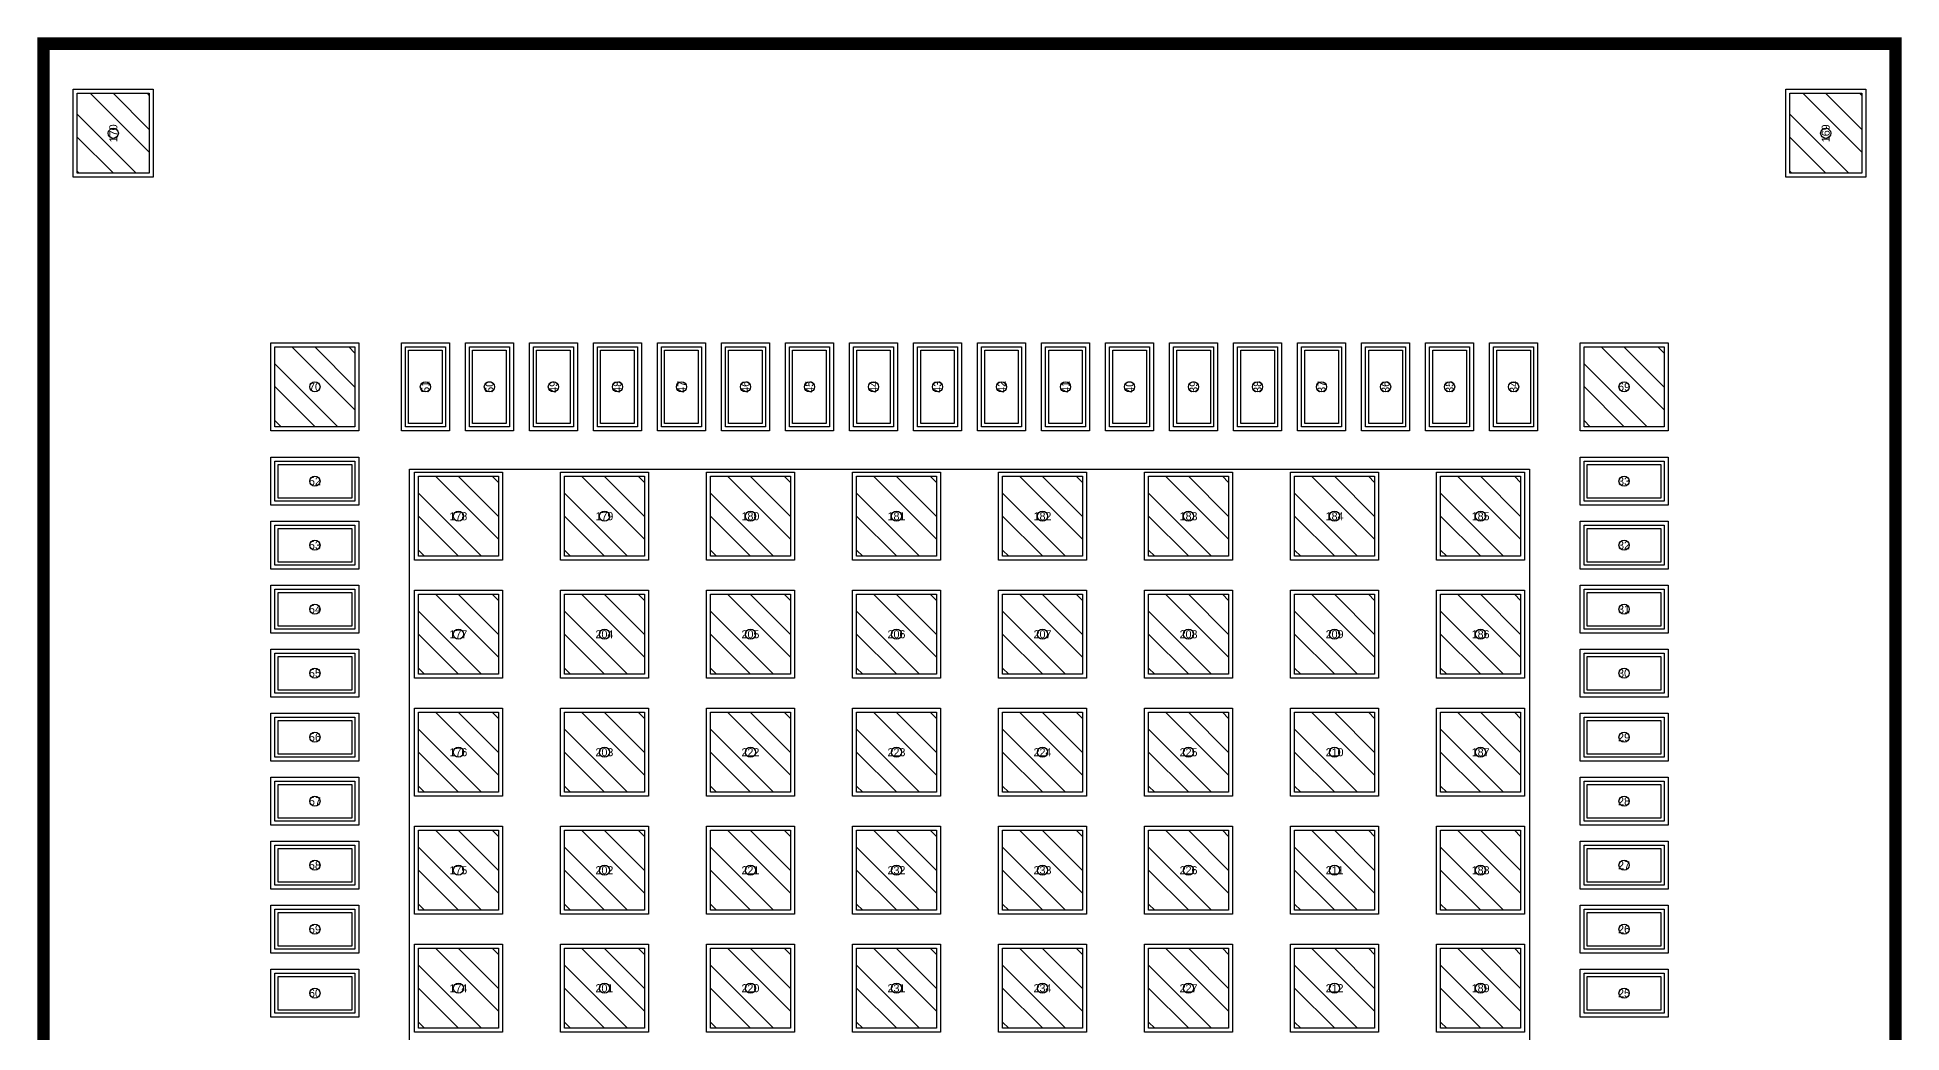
# Model space of a CAD drawing. Header units: metres. Extents: x -11.6 to 11.6, y -12.4 to 11.1.
# Drawn here: x -11.65 to 11.65, y -1.29 to 11.15 of the extents above; entities that cross this region are included whole.
import ezdxf
from ezdxf.enums import TextEntityAlignment as Align

# ---------------------------------------------------------------- set-up
doc = ezdxf.new("R2010")
doc.units = ezdxf.units.M

msp = doc.modelspace()

# ---------------------------------------------------------------- linework, layer by layer
at = {"layer": 'DRAWING'}
msp.add_lwpolyline([(-11.5, 11), (11.5, 11), (11.5, -11), (-11.5, -11), (-11.5, 11)], dxfattribs=at)
at = {"layer": 'PAD'}
for points in [[(-10.25, 10.45), (-10.25, 9.45), (-11.15, 9.45), (-11.15, 10.45), (-10.25, 10.45)], [(11.15, 10.45), (11.15, 9.45), (10.25, 9.45), (10.25, 10.45), (11.15, 10.45)], [(-7.68, 7.28), (-7.68, 6.28), (-8.68, 6.28), (-8.68, 7.28), (-7.68, 7.28)], [(-6.55, 7.28), (-6.55, 6.28), (-7.05, 6.28), (-7.05, 7.28), (-6.55, 7.28)], [(-5.75, 7.28), (-5.75, 6.28), (-6.25, 6.28), (-6.25, 7.28), (-5.75, 7.28)], [(-4.95, 7.28), (-4.95, 6.28), (-5.45, 6.28), (-5.45, 7.28), (-4.95, 7.28)], [(-4.15, 7.28), (-4.15, 6.28), (-4.65, 6.28), (-4.65, 7.28), (-4.15, 7.28)], [(-3.35, 7.28), (-3.35, 6.28), (-3.85, 6.28), (-3.85, 7.28), (-3.35, 7.28)], [(-2.55, 7.28), (-2.55, 6.28), (-3.05, 6.28), (-3.05, 7.28), (-2.55, 7.28)], [(-1.75, 7.28), (-1.75, 6.28), (-2.25, 6.28), (-2.25, 7.28), (-1.75, 7.28)], [(-0.95, 7.28), (-0.95, 6.28), (-1.45, 6.28), (-1.45, 7.28), (-0.95, 7.28)], [(-0.15, 7.28), (-0.15, 6.28), (-0.65, 6.28), (-0.65, 7.28), (-0.15, 7.28)], [(0.65, 7.28), (0.65, 6.28), (0.15, 6.28), (0.15, 7.28), (0.65, 7.28)], [(1.45, 7.28), (1.45, 6.28), (0.95, 6.28), (0.95, 7.28), (1.45, 7.28)], [(2.25, 7.28), (2.25, 6.28), (1.75, 6.28), (1.75, 7.28), (2.25, 7.28)], [(3.05, 7.28), (3.05, 6.28), (2.55, 6.28), (2.55, 7.28), (3.05, 7.28)], [(3.85, 7.28), (3.85, 6.28), (3.35, 6.28), (3.35, 7.28), (3.85, 7.28)], [(4.65, 7.28), (4.65, 6.28), (4.15, 6.28), (4.15, 7.28), (4.65, 7.28)], [(5.45, 7.28), (5.45, 6.28), (4.95, 6.28), (4.95, 7.28), (5.45, 7.28)], [(6.25, 7.28), (6.25, 6.28), (5.75, 6.28), (5.75, 7.28), (6.25, 7.28)], [(7.05, 7.28), (7.05, 6.28), (6.55, 6.28), (6.55, 7.28), (7.05, 7.28)], [(8.68, 7.28), (8.68, 6.28), (7.68, 6.28), (7.68, 7.28), (8.68, 7.28)], [(-8.68, 5.85), (-7.68, 5.85), (-7.68, 5.35), (-8.68, 5.35), (-8.68, 5.85)], [(7.68, 5.85), (8.68, 5.85), (8.68, 5.35), (7.68, 5.35), (7.68, 5.85)], [(-5.8875, 5.6625), (-5.8875, 4.6625), (-6.8875, 4.6625), (-6.8875, 5.6625), (-5.8875, 5.6625)], [(-4.0625, 5.6625), (-4.0625, 4.6625), (-5.0625, 4.6625), (-5.0625, 5.6625), (-4.0625, 5.6625)], [(-2.2375, 5.6625), (-2.2375, 4.6625), (-3.2375, 4.6625), (-3.2375, 5.6625), (-2.2375, 5.6625)], [(-0.4125, 5.6625), (-0.4125, 4.6625), (-1.4125, 4.6625), (-1.4125, 5.6625), (-0.4125, 5.6625)], [(1.4125, 5.6625), (1.4125, 4.6625), (0.4125, 4.6625), (0.4125, 5.6625), (1.4125, 5.6625)], [(3.2375, 5.6625), (3.2375, 4.6625), (2.2375, 4.6625), (2.2375, 5.6625), (3.2375, 5.6625)], [(5.0625, 5.6625), (5.0625, 4.6625), (4.0625, 4.6625), (4.0625, 5.6625), (5.0625, 5.6625)], [(6.8875, 5.6625), (6.8875, 4.6625), (5.8875, 4.6625), (5.8875, 5.6625), (6.8875, 5.6625)], [(-8.68, 5.05), (-7.68, 5.05), (-7.68, 4.55), (-8.68, 4.55), (-8.68, 5.05)], [(7.68, 5.05), (8.68, 5.05), (8.68, 4.55), (7.68, 4.55), (7.68, 5.05)], [(-8.68, 4.25), (-7.68, 4.25), (-7.68, 3.75), (-8.68, 3.75), (-8.68, 4.25)], [(7.68, 4.25), (8.68, 4.25), (8.68, 3.75), (7.68, 3.75), (7.68, 4.25)], [(-5.8875, 4.1875), (-5.8875, 3.1875), (-6.8875, 3.1875), (-6.8875, 4.1875), (-5.8875, 4.1875)], [(-4.0625, 4.1875), (-4.0625, 3.1875), (-5.0625, 3.1875), (-5.0625, 4.1875), (-4.0625, 4.1875)], [(-2.2375, 4.1875), (-2.2375, 3.1875), (-3.2375, 3.1875), (-3.2375, 4.1875), (-2.2375, 4.1875)], [(-0.4125, 4.1875), (-0.4125, 3.1875), (-1.4125, 3.1875), (-1.4125, 4.1875), (-0.4125, 4.1875)], [(1.4125, 4.1875), (1.4125, 3.1875), (0.4125, 3.1875), (0.4125, 4.1875), (1.4125, 4.1875)], [(3.2375, 4.1875), (3.2375, 3.1875), (2.2375, 3.1875), (2.2375, 4.1875), (3.2375, 4.1875)], [(5.0625, 4.1875), (5.0625, 3.1875), (4.0625, 3.1875), (4.0625, 4.1875), (5.0625, 4.1875)], [(6.8875, 4.1875), (6.8875, 3.1875), (5.8875, 3.1875), (5.8875, 4.1875), (6.8875, 4.1875)], [(-8.68, 3.45), (-7.68, 3.45), (-7.68, 2.95), (-8.68, 2.95), (-8.68, 3.45)], [(7.68, 3.45), (8.68, 3.45), (8.68, 2.95), (7.68, 2.95), (7.68, 3.45)], [(-8.68, 2.65), (-7.68, 2.65), (-7.68, 2.15), (-8.68, 2.15), (-8.68, 2.65)], [(-5.8875, 2.7125), (-5.8875, 1.7125), (-6.8875, 1.7125), (-6.8875, 2.7125), (-5.8875, 2.7125)], [(-4.0625, 2.7125), (-4.0625, 1.7125), (-5.0625, 1.7125), (-5.0625, 2.7125), (-4.0625, 2.7125)], [(-2.2375, 2.7125), (-2.2375, 1.7125), (-3.2375, 1.7125), (-3.2375, 2.7125), (-2.2375, 2.7125)], [(-0.4125, 2.7125), (-0.4125, 1.7125), (-1.4125, 1.7125), (-1.4125, 2.7125), (-0.4125, 2.7125)], [(1.4125, 2.7125), (1.4125, 1.7125), (0.4125, 1.7125), (0.4125, 2.7125), (1.4125, 2.7125)], [(3.2375, 2.7125), (3.2375, 1.7125), (2.2375, 1.7125), (2.2375, 2.7125), (3.2375, 2.7125)], [(5.0625, 2.7125), (5.0625, 1.7125), (4.0625, 1.7125), (4.0625, 2.7125), (5.0625, 2.7125)], [(6.8875, 2.7125), (6.8875, 1.7125), (5.8875, 1.7125), (5.8875, 2.7125), (6.8875, 2.7125)], [(7.68, 2.65), (8.68, 2.65), (8.68, 2.15), (7.68, 2.15), (7.68, 2.65)], [(-8.68, 1.85), (-7.68, 1.85), (-7.68, 1.35), (-8.68, 1.35), (-8.68, 1.85)], [(7.68, 1.85), (8.68, 1.85), (8.68, 1.35), (7.68, 1.35), (7.68, 1.85)], [(-5.8875, 1.2375), (-5.8875, 0.2375), (-6.8875, 0.2375), (-6.8875, 1.2375), (-5.8875, 1.2375)], [(-4.0625, 1.2375), (-4.0625, 0.2375), (-5.0625, 0.2375), (-5.0625, 1.2375), (-4.0625, 1.2375)], [(-2.2375, 1.2375), (-2.2375, 0.2375), (-3.2375, 0.2375), (-3.2375, 1.2375), (-2.2375, 1.2375)], [(-0.4125, 1.2375), (-0.4125, 0.2375), (-1.4125, 0.2375), (-1.4125, 1.2375), (-0.4125, 1.2375)], [(1.4125, 1.2375), (1.4125, 0.2375), (0.4125, 0.2375), (0.4125, 1.2375), (1.4125, 1.2375)], [(3.2375, 1.2375), (3.2375, 0.2375), (2.2375, 0.2375), (2.2375, 1.2375), (3.2375, 1.2375)], [(5.0625, 1.2375), (5.0625, 0.2375), (4.0625, 0.2375), (4.0625, 1.2375), (5.0625, 1.2375)], [(6.8875, 1.2375), (6.8875, 0.2375), (5.8875, 0.2375), (5.8875, 1.2375), (6.8875, 1.2375)], [(-8.68, 1.05), (-7.68, 1.05), (-7.68, 0.55), (-8.68, 0.55), (-8.68, 1.05)], [(7.68, 1.05), (8.68, 1.05), (8.68, 0.55), (7.68, 0.55), (7.68, 1.05)], [(-8.68, 0.25), (-7.68, 0.25), (-7.68, -0.25), (-8.68, -0.25), (-8.68, 0.25)], [(7.68, 0.25), (8.68, 0.25), (8.68, -0.25), (7.68, -0.25), (7.68, 0.25)], [(-5.8875, -0.2375), (-5.8875, -1.2375), (-6.8875, -1.2375), (-6.8875, -0.2375), (-5.8875, -0.2375)], [(-4.0625, -0.2375), (-4.0625, -1.2375), (-5.0625, -1.2375), (-5.0625, -0.2375), (-4.0625, -0.2375)], [(-2.2375, -0.2375), (-2.2375, -1.2375), (-3.2375, -1.2375), (-3.2375, -0.2375), (-2.2375, -0.2375)], [(-0.4125, -0.2375), (-0.4125, -1.2375), (-1.4125, -1.2375), (-1.4125, -0.2375), (-0.4125, -0.2375)], [(1.4125, -0.2375), (1.4125, -1.2375), (0.4125, -1.2375), (0.4125, -0.2375), (1.4125, -0.2375)], [(3.2375, -0.2375), (3.2375, -1.2375), (2.2375, -1.2375), (2.2375, -0.2375), (3.2375, -0.2375)], [(5.0625, -0.2375), (5.0625, -1.2375), (4.0625, -1.2375), (4.0625, -0.2375), (5.0625, -0.2375)], [(6.8875, -0.2375), (6.8875, -1.2375), (5.8875, -1.2375), (5.8875, -0.2375), (6.8875, -0.2375)], [(-8.68, -0.55), (-7.68, -0.55), (-7.68, -1.05), (-8.68, -1.05), (-8.68, -0.55)], [(7.68, -0.55), (8.68, -0.55), (8.68, -1.05), (7.68, -1.05), (7.68, -0.55)]]:
    msp.add_lwpolyline(points, dxfattribs=at)
at = {"layer": 'PASTE_MASK'}
for points in [[(-10.9875, 10.45), (-10.25, 9.7125), (-10.25, 9.45), (-10.4125, 9.45), (-11.15, 10.1875), (-11.15, 10.45), (-10.9875, 10.45)], [(-10.25, 9.9975), (-10.7025, 10.45), (-10.2775, 10.45), (-10.25, 10.4225), (-10.25, 9.9975)], [(10.4125, 10.45), (11.15, 9.7125), (11.15, 9.45), (10.9875, 9.45), (10.25, 10.1875), (10.25, 10.45), (10.4125, 10.45)], [(11.15, 9.9975), (10.6975, 10.45), (11.1225, 10.45), (11.15, 10.4225), (11.15, 9.9975)], [(-11.15, 9.9025), (-10.6975, 9.45), (-11.125, 9.45), (-11.15, 9.475), (-11.15, 9.9025)], [(10.25, 9.9025), (10.7025, 9.45), (10.275, 9.45), (10.25, 9.475), (10.25, 9.9025)], [(-8.4675, 7.28), (-7.68, 6.4925), (-7.68, 6.28), (-7.8925, 6.28), (-8.68, 7.0675), (-8.68, 7.28), (-8.4675, 7.28)], [(-7.68, 6.7775), (-8.1825, 7.28), (-7.7575, 7.28), (-7.68, 7.2025), (-7.68, 6.7775)], [(-6.59, 7.24), (-6.59, 6.32), (-7.01, 6.32), (-7.01, 7.24), (-6.59, 7.24)], [(-5.79, 7.24), (-5.79, 6.32), (-6.21, 6.32), (-6.21, 7.24), (-5.79, 7.24)], [(-4.99, 7.24), (-4.99, 6.32), (-5.41, 6.32), (-5.41, 7.24), (-4.99, 7.24)], [(-4.19, 7.24), (-4.19, 6.32), (-4.61, 6.32), (-4.61, 7.24), (-4.19, 7.24)], [(-3.39, 7.24), (-3.39, 6.32), (-3.81, 6.32), (-3.81, 7.24), (-3.39, 7.24)], [(-2.59, 7.24), (-2.59, 6.32), (-3.01, 6.32), (-3.01, 7.24), (-2.59, 7.24)], [(-1.79, 7.24), (-1.79, 6.32), (-2.21, 6.32), (-2.21, 7.24), (-1.79, 7.24)], [(-0.99, 7.24), (-0.99, 6.32), (-1.41, 6.32), (-1.41, 7.24), (-0.99, 7.24)], [(-0.19, 7.24), (-0.19, 6.32), (-0.61, 6.32), (-0.61, 7.24), (-0.19, 7.24)], [(0.61, 7.24), (0.61, 6.32), (0.19, 6.32), (0.19, 7.24), (0.61, 7.24)], [(1.41, 7.24), (1.41, 6.32), (0.99, 6.32), (0.99, 7.24), (1.41, 7.24)], [(2.21, 7.24), (2.21, 6.32), (1.79, 6.32), (1.79, 7.24), (2.21, 7.24)], [(3.01, 7.24), (3.01, 6.32), (2.59, 6.32), (2.59, 7.24), (3.01, 7.24)], [(3.81, 7.24), (3.81, 6.32), (3.39, 6.32), (3.39, 7.24), (3.81, 7.24)], [(4.61, 7.24), (4.61, 6.32), (4.19, 6.32), (4.19, 7.24), (4.61, 7.24)], [(5.41, 7.24), (5.41, 6.32), (4.99, 6.32), (4.99, 7.24), (5.41, 7.24)], [(6.21, 7.24), (6.21, 6.32), (5.79, 6.32), (5.79, 7.24), (6.21, 7.24)], [(7.01, 7.24), (7.01, 6.32), (6.59, 6.32), (6.59, 7.24), (7.01, 7.24)], [(7.8925, 7.28), (8.68, 6.4925), (8.68, 6.28), (8.4675, 6.28), (7.68, 7.0675), (7.68, 7.28), (7.8925, 7.28)], [(8.68, 6.7775), (8.1775, 7.28), (8.6025, 7.28), (8.68, 7.2025), (8.68, 6.7775)], [(-8.68, 6.7825), (-8.1775, 6.28), (-8.6025, 6.28), (-8.68, 6.3575), (-8.68, 6.7825)], [(7.68, 6.7825), (8.1825, 6.28), (7.7575, 6.28), (7.68, 6.3575), (7.68, 6.7825)], [(-8.64, 5.81), (-7.72, 5.81), (-7.72, 5.39), (-8.64, 5.39), (-8.64, 5.81)], [(-6.675, 5.6625), (-5.8875, 4.875), (-5.8875, 4.6625), (-6.1, 4.6625), (-6.8875, 5.45), (-6.8875, 5.6625), (-6.675, 5.6625)], [(-5.8875, 5.16), (-6.39, 5.6625), (-5.965, 5.6625), (-5.8875, 5.585), (-5.8875, 5.16)], [(-4.85, 5.6625), (-4.0625, 4.875), (-4.0625, 4.6625), (-4.275, 4.6625), (-5.0625, 5.45), (-5.0625, 5.6625), (-4.85, 5.6625)], [(-4.0625, 5.16), (-4.565, 5.6625), (-4.14, 5.6625), (-4.0625, 5.585), (-4.0625, 5.16)], [(-3.025, 5.6625), (-2.2375, 4.875), (-2.2375, 4.6625), (-2.45, 4.6625), (-3.2375, 5.45), (-3.2375, 5.6625), (-3.025, 5.6625)], [(-2.2375, 5.16), (-2.74, 5.6625), (-2.315, 5.6625), (-2.2375, 5.585), (-2.2375, 5.16)], [(-1.2, 5.6625), (-0.4125, 4.875), (-0.4125, 4.6625), (-0.625, 4.6625), (-1.4125, 5.45), (-1.4125, 5.6625), (-1.2, 5.6625)], [(-0.4125, 5.16), (-0.915, 5.6625), (-0.49, 5.6625), (-0.4125, 5.585), (-0.4125, 5.16)], [(0.625, 5.6625), (1.4125, 4.875), (1.4125, 4.6625), (1.2, 4.6625), (0.4125, 5.45), (0.4125, 5.6625), (0.625, 5.6625)], [(1.4125, 5.16), (0.91, 5.6625), (1.335, 5.6625), (1.4125, 5.585), (1.4125, 5.16)], [(2.45, 5.6625), (3.2375, 4.875), (3.2375, 4.6625), (3.025, 4.6625), (2.2375, 5.45), (2.2375, 5.6625), (2.45, 5.6625)], [(3.2375, 5.16), (2.735, 5.6625), (3.16, 5.6625), (3.2375, 5.585), (3.2375, 5.16)], [(4.275, 5.6625), (5.0625, 4.875), (5.0625, 4.6625), (4.85, 4.6625), (4.0625, 5.45), (4.0625, 5.6625), (4.275, 5.6625)], [(5.0625, 5.16), (4.56, 5.6625), (4.985, 5.6625), (5.0625, 5.585), (5.0625, 5.16)], [(6.1, 5.6625), (6.8875, 4.875), (6.8875, 4.6625), (6.675, 4.6625), (5.8875, 5.45), (5.8875, 5.6625), (6.1, 5.6625)], [(6.8875, 5.16), (6.385, 5.6625), (6.81, 5.6625), (6.8875, 5.585), (6.8875, 5.16)], [(7.72, 5.81), (8.64, 5.81), (8.64, 5.39), (7.72, 5.39), (7.72, 5.81)], [(-6.8875, 5.165), (-6.385, 4.6625), (-6.81, 4.6625), (-6.8875, 4.74), (-6.8875, 5.165)], [(-5.0625, 5.165), (-4.56, 4.6625), (-4.985, 4.6625), (-5.0625, 4.74), (-5.0625, 5.165)], [(-3.2375, 5.165), (-2.735, 4.6625), (-3.16, 4.6625), (-3.2375, 4.74), (-3.2375, 5.165)], [(-1.4125, 5.165), (-0.91, 4.6625), (-1.335, 4.6625), (-1.4125, 4.74), (-1.4125, 5.165)], [(0.4125, 5.165), (0.915, 4.6625), (0.49, 4.6625), (0.4125, 4.74), (0.4125, 5.165)], [(2.2375, 5.165), (2.74, 4.6625), (2.315, 4.6625), (2.2375, 4.74), (2.2375, 5.165)], [(4.0625, 5.165), (4.565, 4.6625), (4.14, 4.6625), (4.0625, 4.74), (4.0625, 5.165)], [(5.8875, 5.165), (6.39, 4.6625), (5.965, 4.6625), (5.8875, 4.74), (5.8875, 5.165)], [(-8.64, 5.01), (-7.72, 5.01), (-7.72, 4.59), (-8.64, 4.59), (-8.64, 5.01)], [(7.72, 5.01), (8.64, 5.01), (8.64, 4.59), (7.72, 4.59), (7.72, 5.01)], [(-8.64, 4.21), (-7.72, 4.21), (-7.72, 3.79), (-8.64, 3.79), (-8.64, 4.21)], [(7.72, 4.21), (8.64, 4.21), (8.64, 3.79), (7.72, 3.79), (7.72, 4.21)], [(-6.675, 4.1875), (-5.8875, 3.4), (-5.8875, 3.1875), (-6.1, 3.1875), (-6.8875, 3.975), (-6.8875, 4.1875), (-6.675, 4.1875)], [(-5.8875, 3.685), (-6.39, 4.1875), (-5.965, 4.1875), (-5.8875, 4.11), (-5.8875, 3.685)], [(-4.85, 4.1875), (-4.0625, 3.4), (-4.0625, 3.1875), (-4.275, 3.1875), (-5.0625, 3.975), (-5.0625, 4.1875), (-4.85, 4.1875)], [(-4.0625, 3.685), (-4.565, 4.1875), (-4.14, 4.1875), (-4.0625, 4.11), (-4.0625, 3.685)], [(-3.025, 4.1875), (-2.2375, 3.4), (-2.2375, 3.1875), (-2.45, 3.1875), (-3.2375, 3.975), (-3.2375, 4.1875), (-3.025, 4.1875)], [(-2.2375, 3.685), (-2.74, 4.1875), (-2.315, 4.1875), (-2.2375, 4.11), (-2.2375, 3.685)], [(-1.2, 4.1875), (-0.4125, 3.4), (-0.4125, 3.1875), (-0.625, 3.1875), (-1.4125, 3.975), (-1.4125, 4.1875), (-1.2, 4.1875)], [(-0.4125, 3.685), (-0.915, 4.1875), (-0.49, 4.1875), (-0.4125, 4.11), (-0.4125, 3.685)], [(0.625, 4.1875), (1.4125, 3.4), (1.4125, 3.1875), (1.2, 3.1875), (0.4125, 3.975), (0.4125, 4.1875), (0.625, 4.1875)], [(1.4125, 3.685), (0.91, 4.1875), (1.335, 4.1875), (1.4125, 4.11), (1.4125, 3.685)], [(2.45, 4.1875), (3.2375, 3.4), (3.2375, 3.1875), (3.025, 3.1875), (2.2375, 3.975), (2.2375, 4.1875), (2.45, 4.1875)], [(3.2375, 3.685), (2.735, 4.1875), (3.16, 4.1875), (3.2375, 4.11), (3.2375, 3.685)], [(4.275, 4.1875), (5.0625, 3.4), (5.0625, 3.1875), (4.85, 3.1875), (4.0625, 3.975), (4.0625, 4.1875), (4.275, 4.1875)], [(5.0625, 3.685), (4.56, 4.1875), (4.985, 4.1875), (5.0625, 4.11), (5.0625, 3.685)], [(6.1, 4.1875), (6.8875, 3.4), (6.8875, 3.1875), (6.675, 3.1875), (5.8875, 3.975), (5.8875, 4.1875), (6.1, 4.1875)], [(6.8875, 3.685), (6.385, 4.1875), (6.81, 4.1875), (6.8875, 4.11), (6.8875, 3.685)], [(-6.8875, 3.69), (-6.385, 3.1875), (-6.81, 3.1875), (-6.8875, 3.265), (-6.8875, 3.69)], [(-5.0625, 3.69), (-4.56, 3.1875), (-4.985, 3.1875), (-5.0625, 3.265), (-5.0625, 3.69)], [(-3.2375, 3.69), (-2.735, 3.1875), (-3.16, 3.1875), (-3.2375, 3.265), (-3.2375, 3.69)], [(-1.4125, 3.69), (-0.91, 3.1875), (-1.335, 3.1875), (-1.4125, 3.265), (-1.4125, 3.69)], [(0.4125, 3.69), (0.915, 3.1875), (0.49, 3.1875), (0.4125, 3.265), (0.4125, 3.69)], [(2.2375, 3.69), (2.74, 3.1875), (2.315, 3.1875), (2.2375, 3.265), (2.2375, 3.69)], [(4.0625, 3.69), (4.565, 3.1875), (4.14, 3.1875), (4.0625, 3.265), (4.0625, 3.69)], [(5.8875, 3.69), (6.39, 3.1875), (5.965, 3.1875), (5.8875, 3.265), (5.8875, 3.69)], [(-8.64, 3.41), (-7.72, 3.41), (-7.72, 2.99), (-8.64, 2.99), (-8.64, 3.41)], [(7.72, 3.41), (8.64, 3.41), (8.64, 2.99), (7.72, 2.99), (7.72, 3.41)], [(-8.64, 2.61), (-7.72, 2.61), (-7.72, 2.19), (-8.64, 2.19), (-8.64, 2.61)], [(-6.675, 2.7125), (-5.8875, 1.925), (-5.8875, 1.7125), (-6.1, 1.7125), (-6.8875, 2.5), (-6.8875, 2.7125), (-6.675, 2.7125)], [(-5.8875, 2.21), (-6.39, 2.7125), (-5.965, 2.7125), (-5.8875, 2.635), (-5.8875, 2.21)], [(-4.85, 2.7125), (-4.0625, 1.925), (-4.0625, 1.7125), (-4.275, 1.7125), (-5.0625, 2.5), (-5.0625, 2.7125), (-4.85, 2.7125)], [(-4.0625, 2.21), (-4.565, 2.7125), (-4.14, 2.7125), (-4.0625, 2.635), (-4.0625, 2.21)], [(-3.025, 2.7125), (-2.2375, 1.925), (-2.2375, 1.7125), (-2.45, 1.7125), (-3.2375, 2.5), (-3.2375, 2.7125), (-3.025, 2.7125)], [(-2.2375, 2.21), (-2.74, 2.7125), (-2.315, 2.7125), (-2.2375, 2.635), (-2.2375, 2.21)], [(-1.2, 2.7125), (-0.4125, 1.925), (-0.4125, 1.7125), (-0.625, 1.7125), (-1.4125, 2.5), (-1.4125, 2.7125), (-1.2, 2.7125)], [(-0.4125, 2.21), (-0.915, 2.7125), (-0.49, 2.7125), (-0.4125, 2.635), (-0.4125, 2.21)], [(0.625, 2.7125), (1.4125, 1.925), (1.4125, 1.7125), (1.2, 1.7125), (0.4125, 2.5), (0.4125, 2.7125), (0.625, 2.7125)], [(1.4125, 2.21), (0.91, 2.7125), (1.335, 2.7125), (1.4125, 2.635), (1.4125, 2.21)], [(2.45, 2.7125), (3.2375, 1.925), (3.2375, 1.7125), (3.025, 1.7125), (2.2375, 2.5), (2.2375, 2.7125), (2.45, 2.7125)], [(3.2375, 2.21), (2.735, 2.7125), (3.16, 2.7125), (3.2375, 2.635), (3.2375, 2.21)], [(4.275, 2.7125), (5.0625, 1.925), (5.0625, 1.7125), (4.85, 1.7125), (4.0625, 2.5), (4.0625, 2.7125), (4.275, 2.7125)], [(5.0625, 2.21), (4.56, 2.7125), (4.985, 2.7125), (5.0625, 2.635), (5.0625, 2.21)], [(6.1, 2.7125), (6.8875, 1.925), (6.8875, 1.7125), (6.675, 1.7125), (5.8875, 2.5), (5.8875, 2.7125), (6.1, 2.7125)], [(6.8875, 2.21), (6.385, 2.7125), (6.81, 2.7125), (6.8875, 2.635), (6.8875, 2.21)], [(7.72, 2.61), (8.64, 2.61), (8.64, 2.19), (7.72, 2.19), (7.72, 2.61)], [(-6.8875, 2.215), (-6.385, 1.7125), (-6.81, 1.7125), (-6.8875, 1.79), (-6.8875, 2.215)], [(-5.0625, 2.215), (-4.56, 1.7125), (-4.985, 1.7125), (-5.0625, 1.79), (-5.0625, 2.215)], [(-3.2375, 2.215), (-2.735, 1.7125), (-3.16, 1.7125), (-3.2375, 1.79), (-3.2375, 2.215)], [(-1.4125, 2.215), (-0.91, 1.7125), (-1.335, 1.7125), (-1.4125, 1.79), (-1.4125, 2.215)], [(0.4125, 2.215), (0.915, 1.7125), (0.49, 1.7125), (0.4125, 1.79), (0.4125, 2.215)], [(2.2375, 2.215), (2.74, 1.7125), (2.315, 1.7125), (2.2375, 1.79), (2.2375, 2.215)], [(4.0625, 2.215), (4.565, 1.7125), (4.14, 1.7125), (4.0625, 1.79), (4.0625, 2.215)], [(5.8875, 2.215), (6.39, 1.7125), (5.965, 1.7125), (5.8875, 1.79), (5.8875, 2.215)], [(-8.64, 1.81), (-7.72, 1.81), (-7.72, 1.39), (-8.64, 1.39), (-8.64, 1.81)], [(7.72, 1.81), (8.64, 1.81), (8.64, 1.39), (7.72, 1.39), (7.72, 1.81)], [(-6.675, 1.2375), (-5.8875, 0.45), (-5.8875, 0.2375), (-6.1, 0.2375), (-6.8875, 1.025), (-6.8875, 1.2375), (-6.675, 1.2375)], [(-5.8875, 0.735), (-6.39, 1.2375), (-5.965, 1.2375), (-5.8875, 1.16), (-5.8875, 0.735)], [(-4.85, 1.2375), (-4.0625, 0.45), (-4.0625, 0.2375), (-4.275, 0.2375), (-5.0625, 1.025), (-5.0625, 1.2375), (-4.85, 1.2375)], [(-4.0625, 0.735), (-4.565, 1.2375), (-4.14, 1.2375), (-4.0625, 1.16), (-4.0625, 0.735)], [(-3.025, 1.2375), (-2.2375, 0.45), (-2.2375, 0.2375), (-2.45, 0.2375), (-3.2375, 1.025), (-3.2375, 1.2375), (-3.025, 1.2375)], [(-2.2375, 0.735), (-2.74, 1.2375), (-2.315, 1.2375), (-2.2375, 1.16), (-2.2375, 0.735)], [(-1.2, 1.2375), (-0.4125, 0.45), (-0.4125, 0.2375), (-0.625, 0.2375), (-1.4125, 1.025), (-1.4125, 1.2375), (-1.2, 1.2375)], [(-0.4125, 0.735), (-0.915, 1.2375), (-0.49, 1.2375), (-0.4125, 1.16), (-0.4125, 0.735)], [(0.625, 1.2375), (1.4125, 0.45), (1.4125, 0.2375), (1.2, 0.2375), (0.4125, 1.025), (0.4125, 1.2375), (0.625, 1.2375)], [(1.4125, 0.735), (0.91, 1.2375), (1.335, 1.2375), (1.4125, 1.16), (1.4125, 0.735)], [(2.45, 1.2375), (3.2375, 0.45), (3.2375, 0.2375), (3.025, 0.2375), (2.2375, 1.025), (2.2375, 1.2375), (2.45, 1.2375)], [(3.2375, 0.735), (2.735, 1.2375), (3.16, 1.2375), (3.2375, 1.16), (3.2375, 0.735)], [(4.275, 1.2375), (5.0625, 0.45), (5.0625, 0.2375), (4.85, 0.2375), (4.0625, 1.025), (4.0625, 1.2375), (4.275, 1.2375)], [(5.0625, 0.735), (4.56, 1.2375), (4.985, 1.2375), (5.0625, 1.16), (5.0625, 0.735)], [(6.1, 1.2375), (6.8875, 0.45), (6.8875, 0.2375), (6.675, 0.2375), (5.8875, 1.025), (5.8875, 1.2375), (6.1, 1.2375)], [(6.8875, 0.735), (6.385, 1.2375), (6.81, 1.2375), (6.8875, 1.16), (6.8875, 0.735)], [(-8.64, 1.01), (-7.72, 1.01), (-7.72, 0.59), (-8.64, 0.59), (-8.64, 1.01)], [(7.72, 1.01), (8.64, 1.01), (8.64, 0.59), (7.72, 0.59), (7.72, 1.01)], [(-6.8875, 0.74), (-6.385, 0.2375), (-6.81, 0.2375), (-6.8875, 0.315), (-6.8875, 0.74)], [(-5.0625, 0.74), (-4.56, 0.2375), (-4.985, 0.2375), (-5.0625, 0.315), (-5.0625, 0.74)], [(-3.2375, 0.74), (-2.735, 0.2375), (-3.16, 0.2375), (-3.2375, 0.315), (-3.2375, 0.74)], [(-1.4125, 0.74), (-0.91, 0.2375), (-1.335, 0.2375), (-1.4125, 0.315), (-1.4125, 0.74)], [(0.4125, 0.74), (0.915, 0.2375), (0.49, 0.2375), (0.4125, 0.315), (0.4125, 0.74)], [(2.2375, 0.74), (2.74, 0.2375), (2.315, 0.2375), (2.2375, 0.315), (2.2375, 0.74)], [(4.0625, 0.74), (4.565, 0.2375), (4.14, 0.2375), (4.0625, 0.315), (4.0625, 0.74)], [(5.8875, 0.74), (6.39, 0.2375), (5.965, 0.2375), (5.8875, 0.315), (5.8875, 0.74)], [(-8.64, 0.21), (-7.72, 0.21), (-7.72, -0.21), (-8.64, -0.21), (-8.64, 0.21)], [(7.72, 0.21), (8.64, 0.21), (8.64, -0.21), (7.72, -0.21), (7.72, 0.21)], [(-6.675, -0.2375), (-5.8875, -1.025), (-5.8875, -1.2375), (-6.1, -1.2375), (-6.8875, -0.45), (-6.8875, -0.2375), (-6.675, -0.2375)], [(-5.8875, -0.74), (-6.39, -0.2375), (-5.965, -0.2375), (-5.8875, -0.315), (-5.8875, -0.74)], [(-4.85, -0.2375), (-4.0625, -1.025), (-4.0625, -1.2375), (-4.275, -1.2375), (-5.0625, -0.45), (-5.0625, -0.2375), (-4.85, -0.2375)], [(-4.0625, -0.74), (-4.565, -0.2375), (-4.14, -0.2375), (-4.0625, -0.315), (-4.0625, -0.74)], [(-3.025, -0.2375), (-2.2375, -1.025), (-2.2375, -1.2375), (-2.45, -1.2375), (-3.2375, -0.45), (-3.2375, -0.2375), (-3.025, -0.2375)], [(-2.2375, -0.74), (-2.74, -0.2375), (-2.315, -0.2375), (-2.2375, -0.315), (-2.2375, -0.74)], [(-1.2, -0.2375), (-0.4125, -1.025), (-0.4125, -1.2375), (-0.625, -1.2375), (-1.4125, -0.45), (-1.4125, -0.2375), (-1.2, -0.2375)], [(-0.4125, -0.74), (-0.915, -0.2375), (-0.49, -0.2375), (-0.4125, -0.315), (-0.4125, -0.74)], [(0.625, -0.2375), (1.4125, -1.025), (1.4125, -1.2375), (1.2, -1.2375), (0.4125, -0.45), (0.4125, -0.2375), (0.625, -0.2375)], [(1.4125, -0.74), (0.91, -0.2375), (1.335, -0.2375), (1.4125, -0.315), (1.4125, -0.74)], [(2.45, -0.2375), (3.2375, -1.025), (3.2375, -1.2375), (3.025, -1.2375), (2.2375, -0.45), (2.2375, -0.2375), (2.45, -0.2375)], [(3.2375, -0.74), (2.735, -0.2375), (3.16, -0.2375), (3.2375, -0.315), (3.2375, -0.74)], [(4.275, -0.2375), (5.0625, -1.025), (5.0625, -1.2375), (4.85, -1.2375), (4.0625, -0.45), (4.0625, -0.2375), (4.275, -0.2375)], [(5.0625, -0.74), (4.56, -0.2375), (4.985, -0.2375), (5.0625, -0.315), (5.0625, -0.74)], [(6.1, -0.2375), (6.8875, -1.025), (6.8875, -1.2375), (6.675, -1.2375), (5.8875, -0.45), (5.8875, -0.2375), (6.1, -0.2375)], [(6.8875, -0.74), (6.385, -0.2375), (6.81, -0.2375), (6.8875, -0.315), (6.8875, -0.74)], [(-8.64, -0.59), (-7.72, -0.59), (-7.72, -1.01), (-8.64, -1.01), (-8.64, -0.59)], [(7.72, -0.59), (8.64, -0.59), (8.64, -1.01), (7.72, -1.01), (7.72, -0.59)], [(-6.8875, -0.735), (-6.385, -1.2375), (-6.81, -1.2375), (-6.8875, -1.16), (-6.8875, -0.735)], [(-5.0625, -0.735), (-4.56, -1.2375), (-4.985, -1.2375), (-5.0625, -1.16), (-5.0625, -0.735)], [(-3.2375, -0.735), (-2.735, -1.2375), (-3.16, -1.2375), (-3.2375, -1.16), (-3.2375, -0.735)], [(-1.4125, -0.735), (-0.91, -1.2375), (-1.335, -1.2375), (-1.4125, -1.16), (-1.4125, -0.735)], [(0.4125, -0.735), (0.915, -1.2375), (0.49, -1.2375), (0.4125, -1.16), (0.4125, -0.735)], [(2.2375, -0.735), (2.74, -1.2375), (2.315, -1.2375), (2.2375, -1.16), (2.2375, -0.735)], [(4.0625, -0.735), (4.565, -1.2375), (4.14, -1.2375), (4.0625, -1.16), (4.0625, -0.735)], [(5.8875, -0.735), (6.39, -1.2375), (5.965, -1.2375), (5.8875, -1.16), (5.8875, -0.735)]]:
    msp.add_lwpolyline(points, dxfattribs=at)
at = {"layer": 'PIN_ID'}
for centre in [(-10.7, 9.95), (10.7, 9.95), (-8.18, 6.78), (-6.8, 6.78), (-6, 6.78), (-5.2, 6.78), (-4.4, 6.78), (-3.6, 6.78), (-2.8, 6.78), (-2, 6.78), (-1.2, 6.78), (-0.4, 6.78), (0.4, 6.78), (1.2, 6.78), (2, 6.78), (2.8, 6.78), (3.6, 6.78), (4.4, 6.78), (5.2, 6.78), (6, 6.78), (6.8, 6.78), (8.18, 6.78), (-8.18, 5.6), (8.18, 5.6), (-6.3875, 5.1625), (-4.5625, 5.1625), (-2.7375, 5.1625), (-0.9125, 5.1625), (0.9125, 5.1625), (2.7375, 5.1625), (4.5625, 5.1625), (6.3875, 5.1625), (-8.18, 4.8), (8.18, 4.8), (-8.18, 4), (8.18, 4), (-6.3875, 3.6875), (-4.5625, 3.6875), (-2.7375, 3.6875), (-0.9125, 3.6875), (0.9125, 3.6875), (2.7375, 3.6875), (4.5625, 3.6875), (6.3875, 3.6875), (-8.18, 3.2), (8.18, 3.2), (-8.18, 2.4), (8.18, 2.4), (-6.3875, 2.2125), (-4.5625, 2.2125), (-2.7375, 2.2125), (-0.9125, 2.2125), (0.9125, 2.2125), (2.7375, 2.2125), (4.5625, 2.2125), (6.3875, 2.2125), (-8.18, 1.6), (8.18, 1.6), (-8.18, 0.8), (-6.3875, 0.7375), (-4.5625, 0.7375), (-2.7375, 0.7375), (-0.9125, 0.7375), (0.9125, 0.7375), (2.7375, 0.7375), (4.5625, 0.7375), (6.3875, 0.7375), (8.18, 0.8), (-8.18, 0), (8.18, 0), (-6.3875, -0.7375), (-4.5625, -0.7375), (-2.7375, -0.7375), (-0.9125, -0.7375), (0.9125, -0.7375), (2.7375, -0.7375), (4.5625, -0.7375), (6.3875, -0.7375), (-8.18, -0.8), (8.18, -0.8)]:
    msp.add_circle(centre, 0.0635, dxfattribs=at)
at = {"layer": 'SIGNAL_1'}
msp.add_lwpolyline([(-7, -5.75), (-7, 5.75), (7, 5.75), (7, -5.75), (-7, -5.75)], dxfattribs=at)
at = {"layer": 'SILKSCREEN', "const_width": 0.15}
msp.add_lwpolyline([(-11.575, 11.075), (11.575, 11.075), (11.575, -11.075), (-11.575, -11.075), (-11.575, 11.075)], dxfattribs=at)
at = {"layer": 'SOLDER_MASK'}
for points in [[(-10.2, 10.5), (-10.2, 9.4), (-11.2, 9.4), (-11.2, 10.5), (-10.2, 10.5)], [(11.2, 10.5), (11.2, 9.4), (10.2, 9.4), (10.2, 10.5), (11.2, 10.5)], [(-7.63, 7.33), (-7.63, 6.23), (-8.73, 6.23), (-8.73, 7.33), (-7.63, 7.33)], [(-6.5, 7.33), (-6.5, 6.23), (-7.1, 6.23), (-7.1, 7.33), (-6.5, 7.33)], [(-5.7, 7.33), (-5.7, 6.23), (-6.3, 6.23), (-6.3, 7.33), (-5.7, 7.33)], [(-4.9, 7.33), (-4.9, 6.23), (-5.5, 6.23), (-5.5, 7.33), (-4.9, 7.33)], [(-4.1, 7.33), (-4.1, 6.23), (-4.7, 6.23), (-4.7, 7.33), (-4.1, 7.33)], [(-3.3, 7.33), (-3.3, 6.23), (-3.9, 6.23), (-3.9, 7.33), (-3.3, 7.33)], [(-2.5, 7.33), (-2.5, 6.23), (-3.1, 6.23), (-3.1, 7.33), (-2.5, 7.33)], [(-1.7, 7.33), (-1.7, 6.23), (-2.3, 6.23), (-2.3, 7.33), (-1.7, 7.33)], [(-0.9, 7.33), (-0.9, 6.23), (-1.5, 6.23), (-1.5, 7.33), (-0.9, 7.33)], [(-0.1, 7.33), (-0.1, 6.23), (-0.7, 6.23), (-0.7, 7.33), (-0.1, 7.33)], [(0.7, 7.33), (0.7, 6.23), (0.1, 6.23), (0.1, 7.33), (0.7, 7.33)], [(1.5, 7.33), (1.5, 6.23), (0.9, 6.23), (0.9, 7.33), (1.5, 7.33)], [(2.3, 7.33), (2.3, 6.23), (1.7, 6.23), (1.7, 7.33), (2.3, 7.33)], [(3.1, 7.33), (3.1, 6.23), (2.5, 6.23), (2.5, 7.33), (3.1, 7.33)], [(3.9, 7.33), (3.9, 6.23), (3.3, 6.23), (3.3, 7.33), (3.9, 7.33)], [(4.7, 7.33), (4.7, 6.23), (4.1, 6.23), (4.1, 7.33), (4.7, 7.33)], [(5.5, 7.33), (5.5, 6.23), (4.9, 6.23), (4.9, 7.33), (5.5, 7.33)], [(6.3, 7.33), (6.3, 6.23), (5.7, 6.23), (5.7, 7.33), (6.3, 7.33)], [(7.1, 7.33), (7.1, 6.23), (6.5, 6.23), (6.5, 7.33), (7.1, 7.33)], [(8.73, 7.33), (8.73, 6.23), (7.63, 6.23), (7.63, 7.33), (8.73, 7.33)], [(-8.73, 5.9), (-7.63, 5.9), (-7.63, 5.3), (-8.73, 5.3), (-8.73, 5.9)], [(7.63, 5.9), (8.73, 5.9), (8.73, 5.3), (7.63, 5.3), (7.63, 5.9)], [(-5.8375, 5.7125), (-5.8375, 4.6125), (-6.9375, 4.6125), (-6.9375, 5.7125), (-5.8375, 5.7125)], [(-4.0125, 5.7125), (-4.0125, 4.6125), (-5.1125, 4.6125), (-5.1125, 5.7125), (-4.0125, 5.7125)], [(-2.1875, 5.7125), (-2.1875, 4.6125), (-3.2875, 4.6125), (-3.2875, 5.7125), (-2.1875, 5.7125)], [(-0.3625, 5.7125), (-0.3625, 4.6125), (-1.4625, 4.6125), (-1.4625, 5.7125), (-0.3625, 5.7125)], [(1.4625, 5.7125), (1.4625, 4.6125), (0.3625, 4.6125), (0.3625, 5.7125), (1.4625, 5.7125)], [(3.2875, 5.7125), (3.2875, 4.6125), (2.1875, 4.6125), (2.1875, 5.7125), (3.2875, 5.7125)], [(5.1125, 5.7125), (5.1125, 4.6125), (4.0125, 4.6125), (4.0125, 5.7125), (5.1125, 5.7125)], [(6.9375, 5.7125), (6.9375, 4.6125), (5.8375, 4.6125), (5.8375, 5.7125), (6.9375, 5.7125)], [(-8.73, 5.1), (-7.63, 5.1), (-7.63, 4.5), (-8.73, 4.5), (-8.73, 5.1)], [(7.63, 5.1), (8.73, 5.1), (8.73, 4.5), (7.63, 4.5), (7.63, 5.1)], [(-8.73, 4.3), (-7.63, 4.3), (-7.63, 3.7), (-8.73, 3.7), (-8.73, 4.3)], [(-5.8375, 4.2375), (-5.8375, 3.1375), (-6.9375, 3.1375), (-6.9375, 4.2375), (-5.8375, 4.2375)], [(-4.0125, 4.2375), (-4.0125, 3.1375), (-5.1125, 3.1375), (-5.1125, 4.2375), (-4.0125, 4.2375)], [(-2.1875, 4.2375), (-2.1875, 3.1375), (-3.2875, 3.1375), (-3.2875, 4.2375), (-2.1875, 4.2375)], [(-0.3625, 4.2375), (-0.3625, 3.1375), (-1.4625, 3.1375), (-1.4625, 4.2375), (-0.3625, 4.2375)], [(1.4625, 4.2375), (1.4625, 3.1375), (0.3625, 3.1375), (0.3625, 4.2375), (1.4625, 4.2375)], [(3.2875, 4.2375), (3.2875, 3.1375), (2.1875, 3.1375), (2.1875, 4.2375), (3.2875, 4.2375)], [(5.1125, 4.2375), (5.1125, 3.1375), (4.0125, 3.1375), (4.0125, 4.2375), (5.1125, 4.2375)], [(6.9375, 4.2375), (6.9375, 3.1375), (5.8375, 3.1375), (5.8375, 4.2375), (6.9375, 4.2375)], [(7.63, 4.3), (8.73, 4.3), (8.73, 3.7), (7.63, 3.7), (7.63, 4.3)], [(-8.73, 3.5), (-7.63, 3.5), (-7.63, 2.9), (-8.73, 2.9), (-8.73, 3.5)], [(7.63, 3.5), (8.73, 3.5), (8.73, 2.9), (7.63, 2.9), (7.63, 3.5)], [(-8.73, 2.7), (-7.63, 2.7), (-7.63, 2.1), (-8.73, 2.1), (-8.73, 2.7)], [(-5.8375, 2.7625), (-5.8375, 1.6625), (-6.9375, 1.6625), (-6.9375, 2.7625), (-5.8375, 2.7625)], [(-4.0125, 2.7625), (-4.0125, 1.6625), (-5.1125, 1.6625), (-5.1125, 2.7625), (-4.0125, 2.7625)], [(-2.1875, 2.7625), (-2.1875, 1.6625), (-3.2875, 1.6625), (-3.2875, 2.7625), (-2.1875, 2.7625)], [(-0.3625, 2.7625), (-0.3625, 1.6625), (-1.4625, 1.6625), (-1.4625, 2.7625), (-0.3625, 2.7625)], [(1.4625, 2.7625), (1.4625, 1.6625), (0.3625, 1.6625), (0.3625, 2.7625), (1.4625, 2.7625)], [(3.2875, 2.7625), (3.2875, 1.6625), (2.1875, 1.6625), (2.1875, 2.7625), (3.2875, 2.7625)], [(5.1125, 2.7625), (5.1125, 1.6625), (4.0125, 1.6625), (4.0125, 2.7625), (5.1125, 2.7625)], [(6.9375, 2.7625), (6.9375, 1.6625), (5.8375, 1.6625), (5.8375, 2.7625), (6.9375, 2.7625)], [(7.63, 2.7), (8.73, 2.7), (8.73, 2.1), (7.63, 2.1), (7.63, 2.7)], [(-8.73, 1.9), (-7.63, 1.9), (-7.63, 1.3), (-8.73, 1.3), (-8.73, 1.9)], [(7.63, 1.9), (8.73, 1.9), (8.73, 1.3), (7.63, 1.3), (7.63, 1.9)], [(-5.8375, 1.2875), (-5.8375, 0.1875), (-6.9375, 0.1875), (-6.9375, 1.2875), (-5.8375, 1.2875)], [(-4.0125, 1.2875), (-4.0125, 0.1875), (-5.1125, 0.1875), (-5.1125, 1.2875), (-4.0125, 1.2875)], [(-2.1875, 1.2875), (-2.1875, 0.1875), (-3.2875, 0.1875), (-3.2875, 1.2875), (-2.1875, 1.2875)], [(-0.3625, 1.2875), (-0.3625, 0.1875), (-1.4625, 0.1875), (-1.4625, 1.2875), (-0.3625, 1.2875)], [(1.4625, 1.2875), (1.4625, 0.1875), (0.3625, 0.1875), (0.3625, 1.2875), (1.4625, 1.2875)], [(3.2875, 1.2875), (3.2875, 0.1875), (2.1875, 0.1875), (2.1875, 1.2875), (3.2875, 1.2875)], [(5.1125, 1.2875), (5.1125, 0.1875), (4.0125, 0.1875), (4.0125, 1.2875), (5.1125, 1.2875)], [(6.9375, 1.2875), (6.9375, 0.1875), (5.8375, 0.1875), (5.8375, 1.2875), (6.9375, 1.2875)], [(-8.73, 1.1), (-7.63, 1.1), (-7.63, 0.5), (-8.73, 0.5), (-8.73, 1.1)], [(7.63, 1.1), (8.73, 1.1), (8.73, 0.5), (7.63, 0.5), (7.63, 1.1)], [(-8.73, 0.3), (-7.63, 0.3), (-7.63, -0.3), (-8.73, -0.3), (-8.73, 0.3)], [(7.63, 0.3), (8.73, 0.3), (8.73, -0.3), (7.63, -0.3), (7.63, 0.3)], [(-5.8375, -0.1875), (-5.8375, -1.2875), (-6.9375, -1.2875), (-6.9375, -0.1875), (-5.8375, -0.1875)], [(-4.0125, -0.1875), (-4.0125, -1.2875), (-5.1125, -1.2875), (-5.1125, -0.1875), (-4.0125, -0.1875)], [(-2.1875, -0.1875), (-2.1875, -1.2875), (-3.2875, -1.2875), (-3.2875, -0.1875), (-2.1875, -0.1875)], [(-0.3625, -0.1875), (-0.3625, -1.2875), (-1.4625, -1.2875), (-1.4625, -0.1875), (-0.3625, -0.1875)], [(1.4625, -0.1875), (1.4625, -1.2875), (0.3625, -1.2875), (0.3625, -0.1875), (1.4625, -0.1875)], [(3.2875, -0.1875), (3.2875, -1.2875), (2.1875, -1.2875), (2.1875, -0.1875), (3.2875, -0.1875)], [(5.1125, -0.1875), (5.1125, -1.2875), (4.0125, -1.2875), (4.0125, -0.1875), (5.1125, -0.1875)], [(6.9375, -0.1875), (6.9375, -1.2875), (5.8375, -1.2875), (5.8375, -0.1875), (6.9375, -0.1875)], [(-8.73, -0.5), (-7.63, -0.5), (-7.63, -1.1), (-8.73, -1.1), (-8.73, -0.5)], [(7.63, -0.5), (8.73, -0.5), (8.73, -1.1), (7.63, -1.1), (7.63, -0.5)]]:
    msp.add_lwpolyline(points, dxfattribs=at)

# ---------------------------------------------------------------- texts
at = {"layer": 'PIN_ID'}
for s, p in [('170', (-10.7, 9.95)), ('169', (10.7, 9.95)), ('51', (-6.8, 6.78)), ('50', (-6, 6.78)), ('49', (-5.2, 6.78)), ('48', (-4.4, 6.78)), ('47', (-3.6, 6.78)), ('46', (-2.8, 6.78)), ('45', (-2, 6.78)), ('44', (-1.2, 6.78)), ('43', (-0.4, 6.78)), ('42', (0.4, 6.78)), ('41', (1.2, 6.78)), ('40', (2, 6.78)), ('39', (2.8, 6.78)), ('38', (3.6, 6.78)), ('37', (4.4, 6.78)), ('36', (5.2, 6.78)), ('35', (6, 6.78)), ('34', (6.8, 6.78))]:
    msp.add_text(s, height=0.1, rotation=90, dxfattribs=at).set_placement(p, align=Align.MIDDLE_CENTER)
for s, p in [('70', (-8.18, 6.78)), ('69', (8.18, 6.78)), ('52', (-8.18, 5.6)), ('33', (8.18, 5.6)), ('178', (-6.3875, 5.1625)), ('179', (-4.5625, 5.1625)), ('180', (-2.7375, 5.1625)), ('181', (-0.9125, 5.1625)), ('182', (0.9125, 5.1625)), ('183', (2.7375, 5.1625)), ('184', (4.5625, 5.1625)), ('185', (6.3875, 5.1625)), ('53', (-8.18, 4.8)), ('32', (8.18, 4.8)), ('54', (-8.18, 4)), ('31', (8.18, 4)), ('177', (-6.3875, 3.6875)), ('204', (-4.5625, 3.6875)), ('205', (-2.7375, 3.6875)), ('206', (-0.9125, 3.6875)), ('207', (0.9125, 3.6875)), ('208', (2.7375, 3.6875)), ('209', (4.5625, 3.6875)), ('186', (6.3875, 3.6875)), ('55', (-8.18, 3.2)), ('30', (8.18, 3.2)), ('56', (-8.18, 2.4)), ('29', (8.18, 2.4)), ('176', (-6.3875, 2.2125)), ('203', (-4.5625, 2.2125)), ('222', (-2.7375, 2.2125)), ('223', (-0.9125, 2.2125)), ('224', (0.9125, 2.2125)), ('225', (2.7375, 2.2125)), ('210', (4.5625, 2.2125)), ('187', (6.3875, 2.2125)), ('57', (-8.18, 1.6)), ('28', (8.18, 1.6)), ('58', (-8.18, 0.8)), ('175', (-6.3875, 0.7375)), ('202', (-4.5625, 0.7375)), ('221', (-2.7375, 0.7375)), ('232', (-0.9125, 0.7375)), ('233', (0.9125, 0.7375)), ('226', (2.7375, 0.7375)), ('211', (4.5625, 0.7375)), ('188', (6.3875, 0.7375)), ('27', (8.18, 0.8)), ('59', (-8.18, 0)), ('26', (8.18, 0)), ('174', (-6.3875, -0.7375)), ('201', (-4.5625, -0.7375)), ('220', (-2.7375, -0.7375)), ('231', (-0.9125, -0.7375)), ('234', (0.9125, -0.7375)), ('227', (2.7375, -0.7375)), ('212', (4.5625, -0.7375)), ('189', (6.3875, -0.7375)), ('60', (-8.18, -0.8)), ('25', (8.18, -0.8))]:
    msp.add_text(s, height=0.1, dxfattribs=at).set_placement(p, align=Align.MIDDLE_CENTER)

doc.saveas('drawing.dxf')
